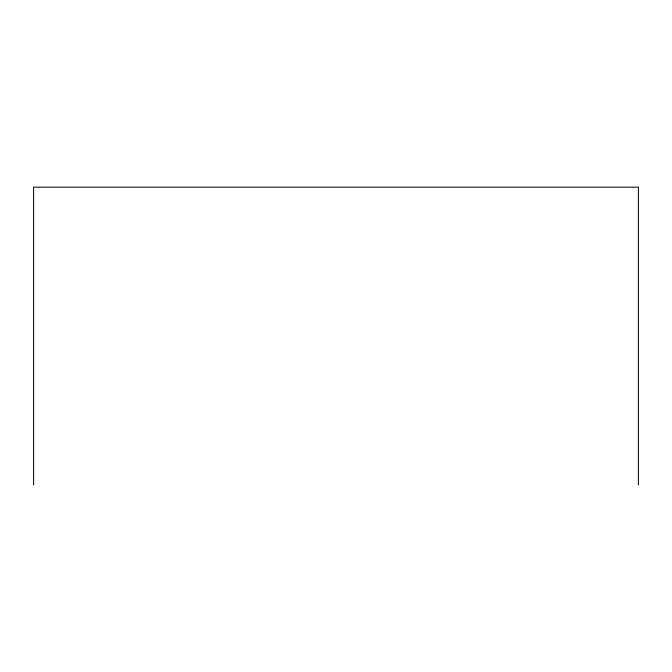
<?xml version="1.0" encoding="UTF-8"?>
<svg xmlns="http://www.w3.org/2000/svg" width="672" height="672" viewBox="0 0 672 672"><rect width="100%" height="100%" fill="white"/><g stroke="black" fill="none" stroke-linecap="round" stroke-linejoin="round"><path stroke-width="1.01" d="M638.4 484.84L638.4 187.16L33.6 187.16L33.6 484.84"/></g></svg>
